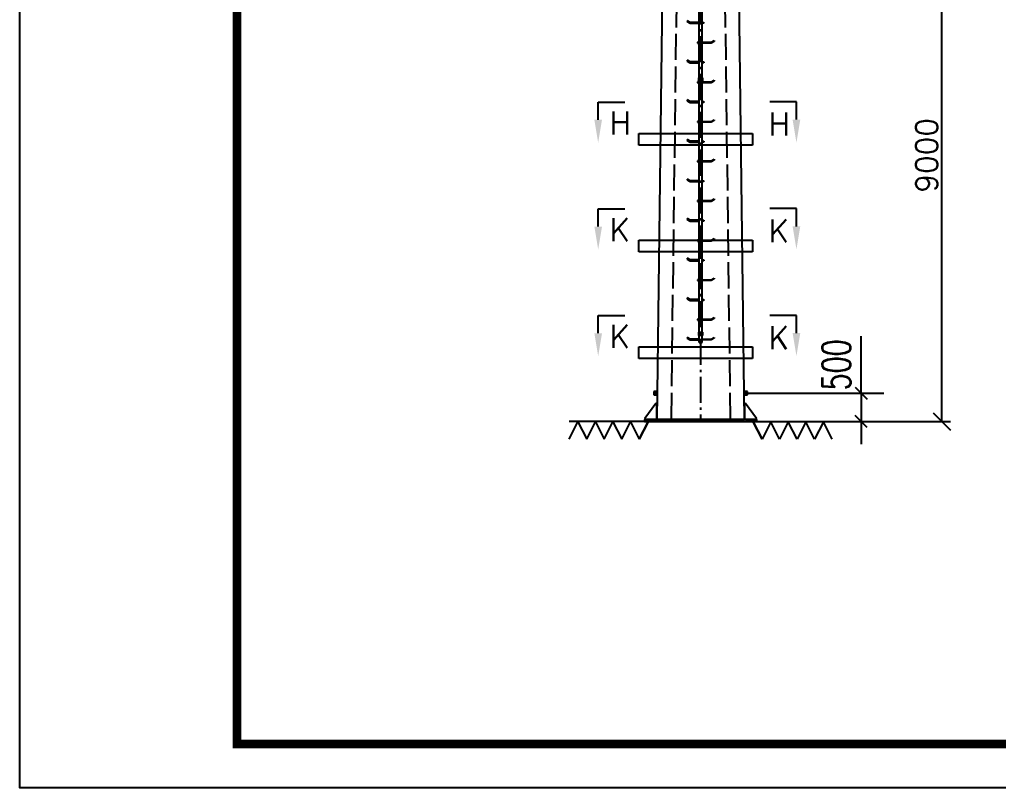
# Model space of a CAD drawing. Header units: inches. Extents: x 16 to 946, y -28 to 305.
# Drawn here: x 525.7 to 638.2, y 1.9 to 90.2 of the extents above; entities that cross this region are included whole.
import ezdxf
from ezdxf.enums import TextEntityAlignment as Align

# ---------------------------------------------------------------- set-up
doc = ezdxf.new("R2010")
doc.units = ezdxf.units.IN
doc.header["$MEASUREMENT"] = 0
doc.linetypes.add('点划线', pattern=[4.35, 3, -0.54, 0.27, -0.54])
doc.linetypes.add('虚线', pattern=[3.75, 3, -0.75])
for name, color, linetype in [('1', 7, 'Continuous'), ('3', 3, 'Continuous'), ('DIM', 3, 'Continuous'), ('DRAW', 7, 'Continuous'), ('中线层', 2, '点划线'), ('图形层', 7, 'Continuous'), ('尺寸标注线层', 1, 'Continuous'), ('标注文字层', 7, 'Continuous'), ('标注线层', 3, 'Continuous'), ('隐藏线层', 1, '虚线')]:
    doc.layers.add(name, color=color, linetype=linetype)
doc.styles.get("Standard").update_dxf_attribs({"font": 'txt', "bigfont": 'gbcbig.shx'})
doc.dimstyles.new('STANDARD$0', dxfattribs={"dimtxt": 2.5, "dimasz": 2, "dimexe": 1, "dimexo": 1, "dimgap": 0.5, "dimtad": 1, "dimdec": 0, "dimlfac": 100, "dimzin": 10, "dimdsep": 46, "dimlunit": 6, "dimtxsty": 'Standard', "dimblk1": 'OBLIQUE', "dimblk2": 'OBLIQUE', "dimsah": 1, "dimcen": 2.5, "dimclrd": 6, "dimclre": 6, "dimclrt": 2, "dimadec": 0, "dimazin": 0, "dimtfac": 1, "dimtdec": 0, "dimtofl": 0, "dimtmove": 0, "dimatfit": 3, "dimldrblk": 'OBLIQUE', "dimfxl": 1, "dimtolj": 1, "dimtzin": 10, "dimarcsym": 0})

# ---------------------------------------------------------------- blocks, each defined once
blk = doc.blocks.new('_OBLIQUE')
at = {"color": 0, "linetype": 'ByBlock'}
blk.add_line((-0.5, -0.5), (0.5, 0.5), dxfattribs=at)
blk = doc.blocks.new('*D17')
at = {"layer": 'DEFPOINTS', "color": 0}
for p in [(623.16, 105.15), (631.72, 105.15), (622.46, 43.95)]:
    blk.add_point(p, dxfattribs=at)
at = {"layer": 'DRAW', "color": 6, "lineweight": -2}
for p, q in [((624.16, 105.15), (632.72, 105.15)), ((623.46, 43.95), (632.72, 43.95))]:
    blk.add_line(p, q, dxfattribs=at)
at = {"layer": 'DRAW', "color": 6, "linetype": 'ByBlock', "lineweight": -2}
blk.add_line((631.72, 43.95), (631.72, 105.15), dxfattribs=at)
at = {"layer": 'DRAW', "color": 6, "lineweight": -2, "xscale": 2, "yscale": 2, "zscale": 2}
for p, rotation in [((631.72, 105.15), 90), ((631.72, 43.95), 270)]:
    blk.add_blockref('_OBLIQUE', p, dxfattribs=dict(at, rotation=rotation))
at = {"layer": 'DRAW', "color": 2, "insert": (629.97, 74.55), "char_height": 2.5, "attachment_point": 5, "rotation": 90}
blk.add_mtext('\\A1;9000', dxfattribs=at)

msp = doc.modelspace()

# ---------------------------------------------------------------- linework, layer by layer
msp.add_lwpolyline([(945.744, 298.892), (525.744, 298.892), (525.744, 1.892), (945.744, 1.892)], close=True)
at = {"const_width": 1}
msp.add_lwpolyline([(550.744, 6.892), (940.744, 6.892), (940.744, 293.892), (550.744, 293.892)], close=True, dxfattribs=at)
at = {"layer": '1'}
for p, q in [((592.23, 80.668), (595.296, 80.668)), ((615.014, 80.685), (611.948, 80.685)), ((592.23, 68.402), (595.296, 68.402)), ((615.014, 68.419), (611.948, 68.419)), ((592.23, 56.135), (595.296, 56.135)), ((615.014, 56.153), (611.948, 56.153))]:
    msp.add_line(p, q, dxfattribs=at)
at = {"layer": '3'}
for p, q in [((592.23, 78.631), (592.23, 80.668)), ((615.014, 78.648), (615.014, 80.685)), ((592.23, 66.365), (592.23, 68.402)), ((615.014, 66.382), (615.014, 68.419)), ((592.23, 54.099), (592.23, 56.135)), ((615.014, 54.116), (615.014, 56.153))]:
    msp.add_line(p, q, dxfattribs=at)
for points in [[(592.67, 78.631), (591.79, 78.631), (592.23, 75.991)], [(614.574, 78.648), (615.454, 78.648), (615.014, 76.008)], [(592.67, 66.365), (591.79, 66.365), (592.23, 63.725)], [(614.574, 66.382), (615.454, 66.382), (615.014, 63.742)], [(592.67, 54.099), (591.79, 54.099), (592.23, 51.459)], [(614.574, 54.116), (615.454, 54.116), (615.014, 51.476)]]:
    msp.add_solid(points, dxfattribs=at)
at = {"layer": 'DIM'}
for p, q in [((596.889, 77.054), (609.967, 77.054)), ((596.889, 75.733), (596.889, 77.054)), ((609.967, 77.054), (609.967, 75.733)), ((609.967, 75.733), (596.889, 75.733)), ((596.889, 64.788), (609.967, 64.788)), ((596.889, 63.467), (596.889, 64.788)), ((609.967, 64.788), (609.967, 63.467)), ((609.967, 63.467), (596.889, 63.467)), ((596.889, 52.522), (609.967, 52.522)), ((596.889, 51.2), (596.889, 52.522)), ((609.967, 52.522), (609.967, 51.2)), ((609.967, 51.2), (596.889, 51.2))]:
    msp.add_line(p, q, dxfattribs=at)
at = {"layer": '中线层'}
for p, q in [((604.006, 118.699), (604.006, 43.948)), ((598.815, 47.314), (598.815, 47.083)), ((609.198, 47.314), (609.198, 47.083)), ((598.93, 47.198), (598.7, 47.198)), ((609.083, 47.198), (609.313, 47.198))]:
    msp.add_line(p, q, dxfattribs=at)
at = {"layer": '图形层'}
for p, q in [((599.911, 118.503), (598.969, 44.169)), ((609.044, 44.169), (608.101, 118.503)), ((603.85, 53.048), (603.85, 115.124)), ((604.162, 53.048), (604.162, 115.124)), ((602.797, 89.825), (602.46, 90.02)), ((602.46, 90.02), (602.46, 89.916)), ((602.46, 89.916), (602.797, 89.721)), ((603.85, 89.825), (602.797, 89.825)), ((602.797, 89.721), (603.85, 89.721)), ((604.162, 89.825), (604.357, 89.825)), ((604.357, 89.721), (604.162, 89.721)), ((604.357, 89.825), (604.357, 89.721)), ((605.215, 87.55), (605.553, 87.745)), ((605.553, 87.745), (605.553, 87.641)), ((603.85, 87.55), (603.655, 87.55)), ((603.655, 87.55), (603.655, 87.446)), ((603.655, 87.446), (603.85, 87.446)), ((604.162, 87.55), (605.215, 87.55)), ((605.215, 87.446), (604.162, 87.446)), ((605.553, 87.641), (605.215, 87.446)), ((602.797, 85.275), (602.46, 85.47)), ((602.46, 85.47), (602.46, 85.366)), ((602.46, 85.366), (602.797, 85.171)), ((603.85, 85.275), (602.797, 85.275)), ((602.797, 85.171), (603.85, 85.171)), ((604.162, 85.275), (604.357, 85.275)), ((604.357, 85.171), (604.162, 85.171)), ((604.357, 85.275), (604.357, 85.171)), ((603.811, 83.078), (603.811, 83.468)), ((603.811, 83.468), (604.201, 83.468)), ((604.201, 83.468), (604.201, 83.078)), ((603.85, 83), (603.655, 83)), ((603.655, 83), (603.655, 82.896)), ((603.655, 82.896), (603.85, 82.896)), ((604.201, 83.078), (603.811, 83.078)), ((604.162, 83), (605.215, 83)), ((605.215, 82.896), (604.162, 82.896)), ((605.215, 83), (605.553, 83.195)), ((605.553, 83.091), (605.215, 82.896)), ((605.553, 83.195), (605.553, 83.091)), ((602.797, 80.725), (602.46, 80.92)), ((602.46, 80.92), (602.46, 80.816)), ((602.46, 80.816), (602.797, 80.621)), ((603.85, 80.725), (602.797, 80.725)), ((602.797, 80.621), (603.85, 80.621)), ((604.162, 80.725), (604.357, 80.725)), ((604.357, 80.621), (604.162, 80.621)), ((604.357, 80.725), (604.357, 80.621)), ((603.85, 78.45), (603.655, 78.45)), ((603.655, 78.45), (603.655, 78.346)), ((603.655, 78.346), (603.85, 78.346)), ((604.162, 78.45), (605.215, 78.45)), ((605.215, 78.346), (604.162, 78.346)), ((605.215, 78.45), (605.553, 78.645)), ((605.553, 78.541), (605.215, 78.346)), ((605.553, 78.645), (605.553, 78.541)), ((602.797, 76.175), (602.46, 76.37)), ((602.46, 76.37), (602.46, 76.266)), ((602.46, 76.266), (602.797, 76.071)), ((603.85, 76.175), (602.797, 76.175)), ((602.797, 76.071), (603.85, 76.071)), ((604.162, 76.175), (604.357, 76.175)), ((604.357, 76.071), (604.162, 76.071)), ((604.357, 76.175), (604.357, 76.071)), ((603.85, 73.9), (603.655, 73.9)), ((603.655, 73.9), (603.655, 73.796)), ((603.655, 73.796), (603.85, 73.796)), ((604.162, 73.9), (605.215, 73.9)), ((605.215, 73.796), (604.162, 73.796)), ((605.215, 73.9), (605.553, 74.095)), ((605.553, 73.991), (605.215, 73.796)), ((605.553, 74.095), (605.553, 73.991)), ((602.797, 71.625), (602.46, 71.82)), ((602.46, 71.82), (602.46, 71.716)), ((602.46, 71.716), (602.797, 71.521)), ((603.85, 71.625), (602.797, 71.625)), ((602.797, 71.521), (603.85, 71.521)), ((604.162, 71.625), (604.357, 71.625)), ((604.357, 71.521), (604.162, 71.521)), ((604.357, 71.625), (604.357, 71.521)), ((603.85, 69.35), (603.655, 69.35)), ((603.655, 69.35), (603.655, 69.246)), ((603.655, 69.246), (603.85, 69.246)), ((604.162, 69.35), (605.215, 69.35)), ((605.215, 69.246), (604.162, 69.246)), ((605.215, 69.35), (605.553, 69.545)), ((605.553, 69.441), (605.215, 69.246)), ((605.553, 69.545), (605.553, 69.441)), ((602.797, 67.075), (602.46, 67.27)), ((602.46, 67.27), (602.46, 67.166)), ((602.46, 67.166), (602.797, 66.971)), ((603.85, 67.075), (602.797, 67.075)), ((602.797, 66.971), (603.85, 66.971)), ((604.162, 67.075), (604.357, 67.075)), ((604.357, 66.971), (604.162, 66.971)), ((604.357, 67.075), (604.357, 66.971)), ((603.85, 64.8), (603.655, 64.8)), ((603.655, 64.8), (603.655, 64.696)), ((603.655, 64.696), (603.85, 64.696)), ((604.162, 64.8), (605.215, 64.8)), ((605.215, 64.696), (604.162, 64.696)), ((605.215, 64.8), (605.553, 64.995)), ((605.553, 64.891), (605.215, 64.696)), ((605.553, 64.995), (605.553, 64.891)), ((602.797, 62.525), (602.46, 62.72)), ((602.46, 62.72), (602.46, 62.616)), ((602.46, 62.616), (602.797, 62.421)), ((603.85, 62.525), (602.797, 62.525)), ((602.797, 62.421), (603.85, 62.421)), ((604.162, 62.525), (604.357, 62.525)), ((604.357, 62.421), (604.162, 62.421)), ((604.357, 62.525), (604.357, 62.421)), ((603.85, 60.25), (603.655, 60.25)), ((603.655, 60.25), (603.655, 60.146)), ((603.655, 60.146), (603.85, 60.146)), ((604.162, 60.25), (605.215, 60.25)), ((605.215, 60.146), (604.162, 60.146)), ((605.215, 60.25), (605.553, 60.445)), ((605.553, 60.341), (605.215, 60.146)), ((605.553, 60.445), (605.553, 60.341)), ((602.797, 57.975), (602.46, 58.17)), ((602.46, 58.17), (602.46, 58.066)), ((602.46, 58.066), (602.797, 57.871)), ((603.85, 57.975), (602.797, 57.975)), ((602.797, 57.871), (603.85, 57.871)), ((604.162, 57.975), (604.357, 57.975)), ((604.357, 57.871), (604.162, 57.871)), ((604.357, 57.975), (604.357, 57.871)), ((603.85, 55.7), (603.655, 55.7)), ((603.655, 55.7), (603.655, 55.596)), ((603.655, 55.596), (603.85, 55.596)), ((604.162, 55.7), (605.215, 55.7)), ((605.215, 55.596), (604.162, 55.596)), ((605.215, 55.7), (605.553, 55.895)), ((605.553, 55.791), (605.215, 55.596)), ((605.553, 55.895), (605.553, 55.791)), ((603.811, 53.828), (603.811, 54.218)), ((603.811, 54.218), (604.201, 54.218)), ((604.201, 54.218), (604.201, 53.828)), ((602.797, 53.425), (602.46, 53.62)), ((602.46, 53.62), (602.46, 53.516)), ((602.46, 53.516), (602.797, 53.321)), ((603.85, 53.425), (602.797, 53.425)), ((602.797, 53.321), (603.85, 53.321)), ((604.201, 53.828), (603.811, 53.828)), ((603.85, 53.048), (604.162, 53.048)), ((604.162, 53.425), (605.215, 53.425)), ((605.215, 53.321), (604.162, 53.321)), ((605.215, 53.425), (605.553, 53.62)), ((605.553, 53.516), (605.215, 53.321)), ((605.553, 53.62), (605.553, 53.516)), ((598.62, 47.393), (598.62, 47.003)), ((599.01, 47.393), (598.62, 47.393)), ((599.01, 47.003), (599.01, 47.393)), ((609.393, 47.393), (609.003, 47.393)), ((609.003, 47.393), (609.003, 47.003)), ((609.393, 47.003), (609.393, 47.393)), ((598.62, 47.003), (599.01, 47.003)), ((609.003, 47.003), (609.393, 47.003)), ((598.842, 46.015), (597.607, 44.299)), ((598.972, 46.015), (598.842, 46.015)), ((598.972, 44.298), (598.972, 46.015)), ((609.171, 46.015), (609.041, 46.015)), ((609.041, 46.015), (609.041, 44.298)), ((610.406, 44.299), (609.171, 46.015)), ((598.969, 43.948), (588.894, 43.948)), ((588.896, 41.914), (589.901, 43.929)), ((589.901, 43.929), (590.911, 41.914)), ((590.911, 41.914), (591.916, 43.929)), ((591.916, 43.929), (592.926, 41.914)), ((592.926, 41.914), (593.931, 43.929)), ((593.931, 43.929), (594.941, 41.914)), ((594.941, 41.914), (595.946, 43.929)), ((595.946, 43.929), (596.956, 41.914)), ((596.956, 41.914), (597.961, 43.929)), ((597.961, 43.929), (596.956, 41.914)), ((610.474, 44.169), (597.539, 44.169)), ((597.539, 44.169), (597.539, 43.948)), ((597.539, 43.948), (610.474, 43.948)), ((597.607, 44.299), (597.607, 44.169)), ((597.607, 44.169), (598.843, 44.169)), ((598.843, 44.169), (598.972, 44.298)), ((598.969, 44.169), (609.044, 44.169)), ((609.041, 44.298), (609.17, 44.169)), ((609.044, 43.948), (619.119, 43.948)), ((609.17, 44.169), (610.406, 44.169)), ((611.061, 41.914), (610.051, 43.929)), ((610.051, 43.929), (611.061, 41.914)), ((610.406, 44.169), (610.406, 44.299)), ((610.474, 43.948), (610.474, 44.169)), ((612.066, 43.929), (611.061, 41.914)), ((613.076, 41.914), (612.066, 43.929)), ((614.081, 43.929), (613.076, 41.914)), ((615.091, 41.914), (614.081, 43.929)), ((616.096, 43.929), (615.091, 41.914)), ((617.106, 41.914), (616.096, 43.929)), ((618.111, 43.929), (617.106, 41.914)), ((619.121, 41.914), (618.111, 43.929))]:
    msp.add_line(p, q, dxfattribs=at)
for centre, start, end in [((598.815, 47.198), 90, 270), ((598.815, 47.198), 270, 90), ((609.198, 47.198), 90, 270), ((609.198, 47.198), 270, 90)]:
    msp.add_arc(centre, 0.0503, start, end, dxfattribs=at)
at = {"layer": '尺寸标注线层'}
for p, q in [((622.463, 47.198), (622.463, 53.742)), ((609.198, 47.198), (625.063, 47.198)), ((622.463, 47.198), (622.463, 43.948)), ((604.006, 43.948), (625.063, 43.948)), ((622.463, 43.948), (622.463, 41.348))]:
    msp.add_line(p, q, dxfattribs=at)
at = {"layer": '标注文字层'}
for p, q in [((604.006, 64.586), (604.006, 62.636)), ((621.774, 47.888), (623.153, 46.509)), ((623.153, 43.259), (621.774, 44.638))]:
    msp.add_line(p, q, dxfattribs=at)
at = {"layer": '隐藏线层'}
for p, q in [((601.549, 118.503), (600.607, 44.169)), ((606.463, 118.503), (607.406, 44.169))]:
    msp.add_line(p, q, dxfattribs=at)

# ---------------------------------------------------------------- texts
at = {"layer": '3'}
for s, p in [('H', (593.521, 76.959)), ('H', (611.803, 76.815)), ('K', (593.521, 64.692)), ('K', (611.803, 64.548)), ('K', (593.521, 52.426)), ('K', (611.803, 52.282))]:
    msp.add_text(s, height=2.64, dxfattribs=at).set_placement(p)
at = {"layer": '标注线层', "width": 0.7}
msp.add_text('500', height=3.25, rotation=90, dxfattribs=at).set_placement((621.228, 50.47), align=Align.CENTER)

# ---------------------------------------------------------------- dimensions: what is measured, and where the dimension line sits
at = {"layer": 'DRAW'}
dim = msp.add_linear_dim(base=(631.723, 105.154), p1=(622.463, 43.948), p2=(623.164, 105.154), angle=90, text='9000', dimstyle='STANDARD$0', override={"dimfxl": 1.25}, dxfattribs=at)
dim.commit()
dim.dimension.update_dxf_attribs({"geometry": '*D17', "text_midpoint": (629.973, 74.551)})

doc.saveas('drawing.dxf')
